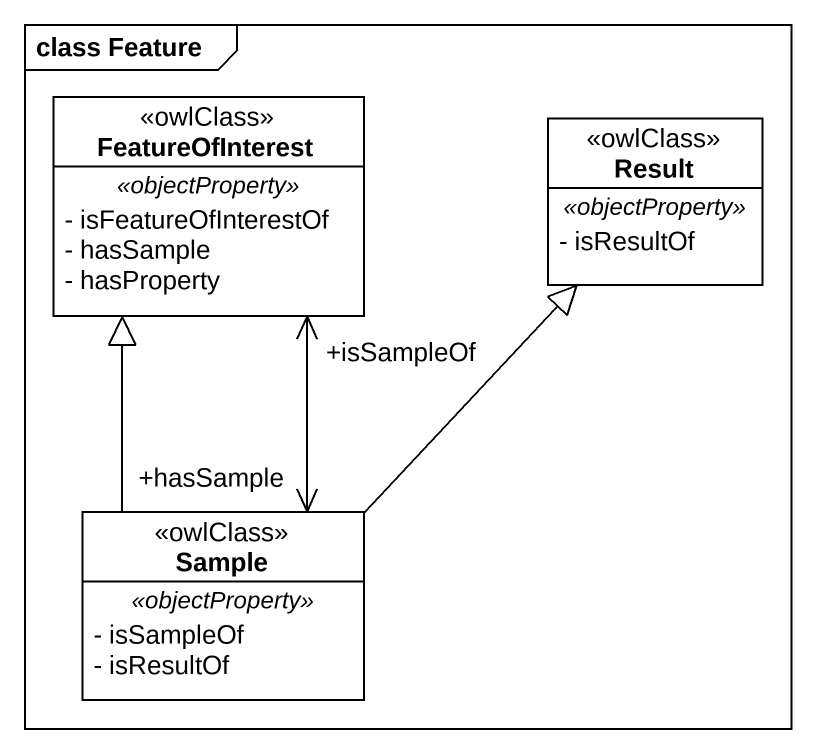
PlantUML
@startuml
mainframe class Feature
hide circle
hide empty members
skinparam classAttributeIconSize 0
class FeatureOfInterest <<owlClass>> {
  .. <<objectProperty>> ..
  - isFeatureOfInterestOf
  - hasSample
  - hasProperty
}
class Result <<owlClass>> {
  .. <<objectProperty>> ..
  - isResultOf
}
class Sample <<owlClass>> {
  .. <<objectProperty>> ..
  - isSampleOf
  - isResultOf
}
Sample "+hasSample" <-up-> "+isSampleOf" FeatureOfInterest
Sample -up-|> FeatureOfInterest
Sample -up-|> Result
@enduml
